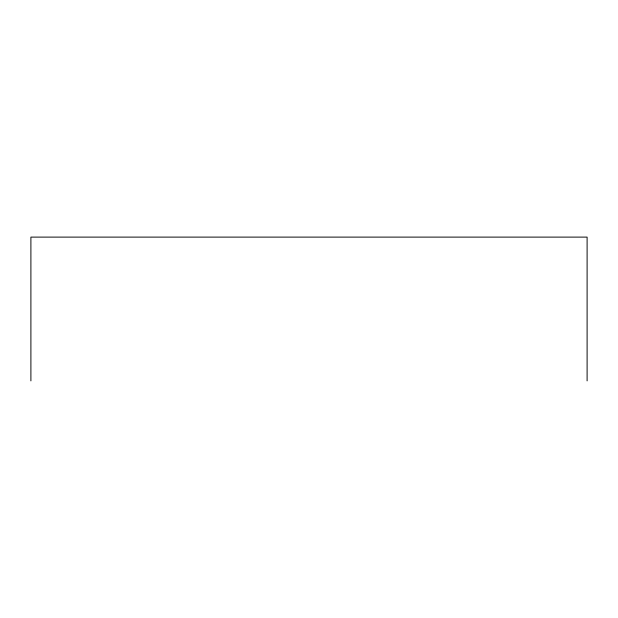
<?xml version="1.0" encoding="UTF-8"?>
<svg xmlns="http://www.w3.org/2000/svg" width="618" height="618" viewBox="0 0 618 618"><rect width="100%" height="100%" fill="white"/><g stroke="black" fill="none" stroke-linecap="round" stroke-linejoin="round"><path stroke-width="0.93" d="M587.1 380.889L587.1 237.111L30.9 237.111L30.9 380.889"/></g></svg>
